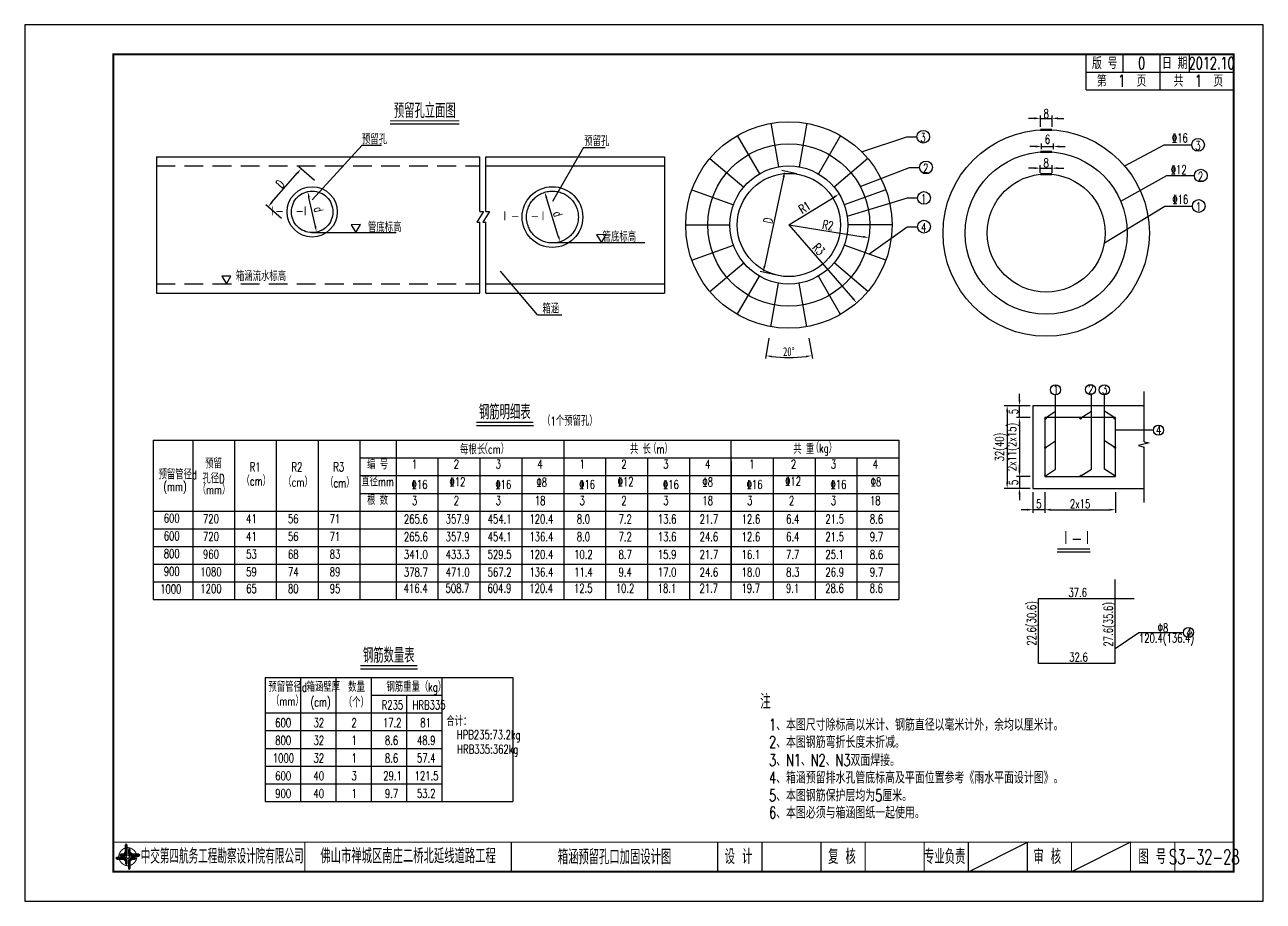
# Model space of a CAD drawing. Extents: x 5781 to 12795, y 1434 to 2653.
# Drawn here: x 12375.5 to 12795.5, y 1691.1 to 1988.1 of the extents above; entities that cross this region are included whole.
import ezdxf
from ezdxf.enums import TextEntityAlignment as Align

# ---------------------------------------------------------------- set-up
doc = ezdxf.new("R2010")
doc.units = 0
doc.header["$LTSCALE"] = 5
doc.header["$PDMODE"] = 32
doc.header["$PDSIZE"] = 0.3
doc.linetypes.add('CONTINOUS', pattern=[0])
doc.linetypes.add('DASHED', pattern=[19.05, 12.7, -6.35])
doc.layers.get('0').update_dxf_attribs({"linetype": 'CONTINUOUS'})
doc.layers.get('Defpoints').update_dxf_attribs({"linetype": 'CONTINUOUS'})
for name, color, linetype in [('BASE', 4, 'CONTINUOUS'), ('GANG_JIN', 1, 'CONTINUOUS'), ('WZ', 2, 'CONTINUOUS'), ('图框', 7, 'CONTINUOUS'), ('尺寸标注', 4, 'CONTINUOUS'), ('挡土墙', 6, 'CONTINUOUS'), ('标注说明', 2, 'CONTINUOUS'), ('辅助', 2, 'CONTINUOUS'), ('钢筋', 1, 'CONTINUOUS')]:
    doc.layers.add(name, color=color, linetype=linetype)
doc.styles.get("Standard").update_dxf_attribs({"font": 'simplex1.shx', "width": 0.7, "bigfont": 'hztxt.shx'})
doc.dimstyles.new('比例1：40', dxfattribs={"dimtxt": 3, "dimasz": 2, "dimexe": 1, "dimexo": 1, "dimgap": 0.5, "dimtad": 1, "dimlfac": 4, "dimzin": 13, "dimdsep": 46, "dimtxsty": 'Standard', "dimcen": -0.09, "dimclrd": 256, "dimclre": 256, "dimclrt": 7, "dimaunit": 1, "dimadec": 0, "dimazin": 0, "dimtfac": 0.0005, "dimtix": 1, "dimtmove": 2, "dimatfit": 3, "dimfxl": 0, "dimtolj": 1, "dimtzin": 13, "dimarcsym": 0})

# ---------------------------------------------------------------- blocks, each defined once
blk = doc.blocks.new('series')
at = {"width": 0.75}
for tag, height, p in [('页码', 4, (-35, -19)), ('图名', 5, (-220, -282)), ('图号', 5, (-20, -282))]:
    blk.add_attdef(tag, text='', height=height, dxfattribs=at).set_placement(p, align=Align.MIDDLE_CENTER)
blk = doc.blocks.new('tb')
at = {"lineweight": -3}
h = blk.add_hatch(color=256, dxfattribs=at)
h.paths.add_polyline_path([(-1.23, -0.13), (-3.78, -0.14), (-4.14, -0.41), (-1.4, -0.44), (-0.56, -1.24), (-0.54, -2.62), (-0.27, -2.2), (-0.26, -1.06)])
h.paths.add_polyline_path([(0.13, -1.08), (0.14, -3.86), (0.41, -4.26), (0.44, -1.24), (1.25, -0.43), (2.66, -0.43), (2.26, -0.16), (1.07, -0.15)])
h.paths.add_polyline_path([(1.08, 0.3), (3.62, 0.3), (4.02, 0.56), (1.25, 0.57), (0.43, 1.39), (0.43, 2.8), (0.16, 2.41), (0.15, 1.24)])
h.paths.add_polyline_path([(-0.28, 1.21), (-0.28, 3.99), (-0.56, 4.39), (-0.57, 1.41), (-1.38, 0.6), (-2.74, 0.56), (-2.33, 0.3), (-1.2, 0.29)])
for p, q in [((-0.56, 4.39), (-0.57, 1.41)), ((-1.38, 0.6), (-2.74, 0.56)), ((-0.57, 1.41), (-1.38, 0.6)), ((0.43, 2.8), (0.43, 1.39)), ((0.43, 1.39), (1.25, 0.57)), ((1.25, 0.57), (4.02, 0.56)), ((-4.14, -0.41), (-1.4, -0.44)), ((-1.4, -0.44), (-0.56, -1.24)), ((-0.56, -1.24), (-0.54, -2.62)), ((0.41, -4.26), (0.44, -1.24)), ((0.44, -1.24), (1.25, -0.43)), ((1.25, -0.43), (2.66, -0.43))]:
    blk.add_line(p, q, dxfattribs=at)
at = {"lineweight": -3, "flags": 128}
for points in [[(-0.9, 3.99), (-0.9, 1.58), (-1.53, 0.91), (-2.34, 0.91), (-2.74, 0.56), (-2.33, 0.3), (-1.2, 0.29), (-0.28, 1.21), (-0.28, 3.99), (-0.56, 4.39)], [(-0.04, 0.77), (0.68, 0.04), (-0.04, -0.69), (-0.77, 0.05)], [(3.62, 0.92), (1.43, 0.92), (0.77, 1.54), (0.77, 2.38), (0.43, 2.8), (0.16, 2.41), (0.15, 1.24), (1.08, 0.3), (3.62, 0.3), (4.02, 0.56)], [(-3.73, -0.76), (-1.54, -0.76), (-0.89, -1.39), (-0.89, -2.21), (-0.54, -2.62), (-0.27, -2.2), (-0.26, -1.06), (-1.23, -0.13), (-3.78, -0.14), (-4.14, -0.41)], [(0.75, -3.85), (0.75, -1.43), (1.4, -0.78), (2.26, -0.78), (2.66, -0.43), (2.26, -0.16), (1.07, -0.15), (0.13, -1.08), (0.14, -3.86), (0.41, -4.26)]]:
    blk.add_lwpolyline(points, close=True, dxfattribs=at)
at = {"lineweight": -3, "const_width": 0.35, "flags": 128}
for points in [[(-0.9, 3.02, 0.324167), (-3.16, -0.14)], [(2.88, 0.92, 0.324403), (-0.24, 3.15)], [(0.75, -2.86, 0.325418), (3.02, 0.26)], [(-2.98, -0.76, 0.322976), (0.14, -2.98)]]:
    blk.add_lwpolyline(points, format="xyb", dxfattribs=at)
blk = doc.blocks.new('DIM')
at = {"layer": '尺寸标注'}
blk.add_solid([(-1, -0.125), (-1, 0.125), (0, 0)], dxfattribs=at)
blk = doc.blocks.new('*D1736')
at = {"layer": 'Defpoints', "color": 0, "ltscale": 0.5}
for p in [(12634.63, 1920.25), (12657.63, 1893.87)]:
    blk.add_point(p, dxfattribs=at)
at = {"layer": '尺寸标注', "lineweight": -2, "ltscale": 0.5}
blk.add_line((12634.63, 1920.25), (12656.32, 1895.37), dxfattribs=at)
at = {"layer": '尺寸标注', "ltscale": 0.5}
blk.add_solid([(12656.57, 1895.59), (12656.07, 1895.15), (12657.63, 1893.87)], dxfattribs=at)
at = {"layer": '尺寸标注', "color": 7, "ltscale": 0.5, "insert": (12644.75, 1912.03), "char_height": 3, "attachment_point": 5, "rotation": 311.083}
blk.add_mtext('\\A1;R3', dxfattribs=at)
blk = doc.blocks.new('*D1737')
at = {"layer": 'Defpoints', "color": 0, "ltscale": 0.5}
for p in [(12634.63, 1920.25), (12661.79, 1915.92)]:
    blk.add_point(p, dxfattribs=at)
at = {"layer": '尺寸标注', "lineweight": -2, "ltscale": 0.5}
blk.add_line((12634.63, 1920.25), (12659.82, 1916.24), dxfattribs=at)
at = {"layer": '尺寸标注', "ltscale": 0.5}
blk.add_solid([(12659.87, 1916.57), (12659.76, 1915.91), (12661.79, 1915.92)], dxfattribs=at)
at = {"layer": '尺寸标注', "color": 7, "ltscale": 0.5, "insert": (12647.9, 1920.17), "char_height": 3, "attachment_point": 5, "rotation": 350.9517}
blk.add_mtext('\\A1;R2', dxfattribs=at)
blk = doc.blocks.new('*D1738')
at = {"layer": 'Defpoints', "color": 0, "ltscale": 0.5}
for p in [(12651.66, 1930.74), (12634.63, 1920.25)]:
    blk.add_point(p, dxfattribs=at)
at = {"layer": '尺寸标注', "lineweight": -2, "ltscale": 0.5}
blk.add_line((12634.63, 1920.25), (12649.96, 1929.69), dxfattribs=at)
at = {"layer": '尺寸标注', "ltscale": 0.5}
blk.add_solid([(12649.78, 1929.97), (12650.13, 1929.4), (12651.66, 1930.74)], dxfattribs=at)
at = {"layer": '尺寸标注', "color": 7, "ltscale": 0.5, "insert": (12639.99, 1926.18), "char_height": 3, "attachment_point": 5, "rotation": 31.6313}
blk.add_mtext('\\A1;R1', dxfattribs=at)
blk = doc.blocks.new('*D1739')
at = {"layer": 'Defpoints', "color": 0, "ltscale": 0.5}
for p in [(12631.16, 1900.55), (12638.11, 1900.55), (12628.56, 1885.78), (12640.71, 1885.78), (12632.02, 1875.38)]:
    blk.add_point(p, dxfattribs=at)
at = {"layer": '尺寸标注', "lineweight": -2, "ltscale": 0.5}
for p, q in [((12627.87, 1881.9), (12626.66, 1875.01)), ((12641.4, 1881.9), (12642.61, 1875.01))]:
    blk.add_line(p, q, dxfattribs=at)
blk.add_arc((12634.63, 1920.25), 44.94, 262.5502, 277.4498, dxfattribs=at)
at = {"layer": '尺寸标注', "ltscale": 0.5}
for points in [[(12628.76, 1875.36), (12628.86, 1876.02), (12626.83, 1875.99)], [(12640.41, 1876.02), (12640.51, 1875.36), (12642.44, 1875.99)]]:
    blk.add_solid(points, dxfattribs=at)
at = {"layer": '尺寸标注', "color": 7, "ltscale": 0.5, "insert": (12634.63, 1877.31), "char_height": 3, "attachment_point": 5, "rotation": 360}
blk.add_mtext('\\A1;{\\f宋体|b0|i0|c134|p2;20%%d}', dxfattribs=at)
blk = doc.blocks.new('*D1740')
at = {"layer": 'Defpoints', "color": 0, "ltscale": 0.5}
for p in [(12638.32, 1937.36), (12625.89, 1904.23), (12630.95, 1903.14)]:
    blk.add_point(p, dxfattribs=at)
at = {"layer": '尺寸标注', "lineweight": -2, "ltscale": 0.5}
for p, q in [((12632.84, 1936.49), (12626.31, 1906.19)), ((12637.34, 1937.57), (12632.28, 1938.66)), ((12629.97, 1903.35), (12624.91, 1904.44))]:
    blk.add_line(p, q, dxfattribs=at)
at = {"layer": '尺寸标注', "ltscale": 0.5}
for points in [[(12632.51, 1936.56), (12633.16, 1936.42), (12633.26, 1938.45)], [(12625.98, 1906.26), (12626.63, 1906.12), (12625.89, 1904.23)]]:
    blk.add_solid(points, dxfattribs=at)
at = {"layer": '尺寸标注', "color": 7, "ltscale": 0.5, "insert": (12627.62, 1921.76), "char_height": 3, "attachment_point": 5, "rotation": 77.8451}
blk.add_mtext('\\A1;D', dxfattribs=at)
blk = doc.blocks.new('*D1741')
at = {"layer": 'Defpoints', "color": 0, "ltscale": 0.5}
for p in [(12723.9, 1956.39), (12719.91, 1952.52), (12723.9, 1952.52)]:
    blk.add_point(p, dxfattribs=at)
at = {"layer": '尺寸标注', "lineweight": -2, "ltscale": 0.5}
for p, q in [((12719.91, 1953.52), (12719.91, 1957.39)), ((12723.9, 1953.52), (12723.9, 1957.39)), ((12717.91, 1956.39), (12715.91, 1956.39)), ((12719.91, 1956.39), (12723.9, 1956.39)), ((12725.9, 1956.39), (12727.9, 1956.39))]:
    blk.add_line(p, q, dxfattribs=at)
at = {"layer": '尺寸标注', "ltscale": 0.5}
for points in [[(12717.91, 1956.72), (12717.91, 1956.06), (12719.91, 1956.39)], [(12725.9, 1956.72), (12725.9, 1956.06), (12723.9, 1956.39)]]:
    blk.add_solid(points, dxfattribs=at)
at = {"layer": '尺寸标注', "color": 7, "ltscale": 0.5, "insert": (12721.9, 1958), "char_height": 3, "attachment_point": 5}
blk.add_mtext('\\A1;8', dxfattribs=at)
blk = doc.blocks.new('*D1742')
at = {"layer": 'Defpoints', "color": 0, "ltscale": 0.5}
for p in [(12720.34, 1944.98), (12724.33, 1946.86), (12724.33, 1944.98)]:
    blk.add_point(p, dxfattribs=at)
at = {"layer": '尺寸标注', "lineweight": -2, "ltscale": 0.5}
for p, q in [((12718.34, 1946.86), (12716.34, 1946.86)), ((12720.34, 1945.98), (12720.34, 1947.86)), ((12720.34, 1946.86), (12724.33, 1946.86)), ((12724.33, 1945.98), (12724.33, 1947.86)), ((12726.33, 1946.86), (12728.33, 1946.86))]:
    blk.add_line(p, q, dxfattribs=at)
at = {"layer": '尺寸标注', "ltscale": 0.5}
for points in [[(12718.34, 1947.19), (12718.34, 1946.53), (12720.34, 1946.86)], [(12726.33, 1947.19), (12726.33, 1946.53), (12724.33, 1946.86)]]:
    blk.add_solid(points, dxfattribs=at)
at = {"layer": '尺寸标注', "color": 7, "ltscale": 0.5, "insert": (12722.33, 1949.28), "char_height": 3, "attachment_point": 5}
blk.add_mtext('\\A1;6', dxfattribs=at)
blk = doc.blocks.new('*D1743')
at = {"layer": 'Defpoints', "color": 0, "ltscale": 0.5}
for p in [(12719.89, 1936.92), (12723.88, 1939.51), (12723.88, 1936.92)]:
    blk.add_point(p, dxfattribs=at)
at = {"layer": '尺寸标注', "lineweight": -2, "ltscale": 0.5}
for p, q in [((12719.89, 1937.92), (12719.89, 1940.51)), ((12723.88, 1937.92), (12723.88, 1940.51)), ((12717.89, 1939.51), (12715.89, 1939.51)), ((12719.89, 1939.51), (12723.88, 1939.51)), ((12725.88, 1939.51), (12727.88, 1939.51))]:
    blk.add_line(p, q, dxfattribs=at)
at = {"layer": '尺寸标注', "ltscale": 0.5}
for points in [[(12717.89, 1939.84), (12717.89, 1939.18), (12719.89, 1939.51)], [(12725.88, 1939.84), (12725.88, 1939.18), (12723.88, 1939.51)]]:
    blk.add_solid(points, dxfattribs=at)
at = {"layer": '尺寸标注', "color": 7, "ltscale": 0.5, "insert": (12721.88, 1941.31), "char_height": 3, "attachment_point": 5}
blk.add_mtext('\\A1;8', dxfattribs=at)
blk = doc.blocks.new('*D1748')
at = {"layer": 'Defpoints', "color": 0, "ltscale": 0.5}
for p in [(12717.41, 1859), (12708.66, 1831), (12717.41, 1831)]:
    blk.add_point(p, dxfattribs=at)
at = {"layer": '尺寸标注', "lineweight": -2, "ltscale": 0.5}
for p, q in [((12714.66, 1859), (12707.66, 1859)), ((12708.66, 1857), (12708.66, 1833)), ((12714.66, 1831), (12707.66, 1831))]:
    blk.add_line(p, q, dxfattribs=at)
at = {"layer": '尺寸标注', "ltscale": 0.5}
for points in [[(12708.32, 1857), (12708.99, 1857), (12708.66, 1859)], [(12708.32, 1833), (12708.99, 1833), (12708.66, 1831)]]:
    blk.add_solid(points, dxfattribs=at)
at = {"layer": '尺寸标注', "color": 7, "ltscale": 0.5, "insert": (12706.56, 1845), "char_height": 3, "attachment_point": 5, "rotation": 90}
blk.add_mtext('\\A1;32(40)', dxfattribs=at)
blk = doc.blocks.new('*D1744')
at = {"layer": 'Defpoints', "color": 0, "ltscale": 0.5}
for p in [(12717.41, 1855), (12712.84, 1835), (12717.41, 1835)]:
    blk.add_point(p, dxfattribs=at)
at = {"layer": '尺寸标注', "lineweight": -2, "ltscale": 0.5}
for p, q in [((12716.41, 1855), (12711.84, 1855)), ((12712.84, 1853), (12712.84, 1837)), ((12716.41, 1835), (12711.84, 1835))]:
    blk.add_line(p, q, dxfattribs=at)
at = {"layer": '尺寸标注', "ltscale": 0.5}
for points in [[(12712.51, 1853), (12713.18, 1853), (12712.84, 1855)], [(12712.51, 1837), (12713.18, 1837), (12712.84, 1835)]]:
    blk.add_solid(points, dxfattribs=at)
at = {"layer": '尺寸标注', "color": 7, "ltscale": 0.5, "insert": (12710.74, 1845), "char_height": 3, "attachment_point": 5, "rotation": 90}
blk.add_mtext('\\A1;2x11(2x15)', dxfattribs=at)
blk = doc.blocks.new('*D1749')
at = {"layer": 'Defpoints', "color": 0, "ltscale": 0.5}
for p in [(12717.41, 1835), (12712.84, 1831), (12717.41, 1831)]:
    blk.add_point(p, dxfattribs=at)
at = {"layer": '尺寸标注', "lineweight": -2, "ltscale": 0.5}
for p, q in [((12712.84, 1837), (12712.84, 1839)), ((12716.41, 1835), (12711.84, 1835)), ((12712.84, 1835), (12712.84, 1831)), ((12716.41, 1831), (12711.84, 1831)), ((12712.84, 1829), (12712.84, 1827))]:
    blk.add_line(p, q, dxfattribs=at)
at = {"layer": '尺寸标注', "ltscale": 0.5}
for points in [[(12712.51, 1837), (12713.18, 1837), (12712.84, 1835)], [(12712.51, 1829), (12713.18, 1829), (12712.84, 1831)]]:
    blk.add_solid(points, dxfattribs=at)
at = {"layer": '尺寸标注', "color": 7, "ltscale": 0.5, "insert": (12710.84, 1833), "char_height": 3, "attachment_point": 5, "rotation": 90}
blk.add_mtext('\\A1;5', dxfattribs=at)
blk = doc.blocks.new('*D1745')
at = {"layer": 'Defpoints', "color": 0, "ltscale": 0.5}
for p in [(12712.84, 1859), (12717.41, 1859), (12717.41, 1855)]:
    blk.add_point(p, dxfattribs=at)
at = {"layer": '尺寸标注', "lineweight": -2, "ltscale": 0.5}
for p, q in [((12712.84, 1861), (12712.84, 1863)), ((12716.41, 1859), (12711.84, 1859)), ((12712.84, 1855), (12712.84, 1859)), ((12716.41, 1855), (12711.84, 1855)), ((12712.84, 1853), (12712.84, 1851))]:
    blk.add_line(p, q, dxfattribs=at)
at = {"layer": '尺寸标注', "ltscale": 0.5}
for points in [[(12712.51, 1861), (12713.18, 1861), (12712.84, 1859)], [(12712.51, 1853), (12713.18, 1853), (12712.84, 1855)]]:
    blk.add_solid(points, dxfattribs=at)
at = {"layer": '尺寸标注', "color": 7, "ltscale": 0.5, "insert": (12710.84, 1857), "char_height": 3, "attachment_point": 5, "rotation": 90}
blk.add_mtext('\\A1;5', dxfattribs=at)
blk = doc.blocks.new('*D1750')
at = {"layer": 'Defpoints', "color": 0, "ltscale": 0.5}
for p in [(12717.41, 1831), (12721.41, 1831), (12717.41, 1823.76)]:
    blk.add_point(p, dxfattribs=at)
at = {"layer": '尺寸标注', "lineweight": -2, "ltscale": 0.5}
for p, q in [((12717.41, 1829.76), (12717.41, 1822.76)), ((12721.41, 1829.76), (12721.41, 1822.76)), ((12715.41, 1823.76), (12713.41, 1823.76)), ((12721.41, 1823.76), (12717.41, 1823.76)), ((12723.41, 1823.76), (12725.41, 1823.76))]:
    blk.add_line(p, q, dxfattribs=at)
at = {"layer": '尺寸标注', "ltscale": 0.5}
for points in [[(12715.41, 1824.09), (12715.41, 1823.43), (12717.41, 1823.76)], [(12723.41, 1824.09), (12723.41, 1823.43), (12721.41, 1823.76)]]:
    blk.add_solid(points, dxfattribs=at)
at = {"layer": '尺寸标注', "color": 7, "ltscale": 0.5, "insert": (12719.41, 1825.76), "char_height": 3, "attachment_point": 5}
blk.add_mtext('\\A1;5', dxfattribs=at)
blk = doc.blocks.new('*D1746')
at = {"layer": 'Defpoints', "color": 0, "ltscale": 0.5}
for p in [(12721.41, 1831), (12745.41, 1831), (12745.41, 1823.76)]:
    blk.add_point(p, dxfattribs=at)
at = {"layer": '尺寸标注', "lineweight": -2, "ltscale": 0.5}
for p, q in [((12721.41, 1829.76), (12721.41, 1822.76)), ((12745.41, 1829.76), (12745.41, 1822.76)), ((12723.41, 1823.76), (12743.41, 1823.76))]:
    blk.add_line(p, q, dxfattribs=at)
at = {"layer": '尺寸标注', "ltscale": 0.5}
for points in [[(12723.41, 1824.09), (12723.41, 1823.43), (12721.41, 1823.76)], [(12743.41, 1824.09), (12743.41, 1823.43), (12745.41, 1823.76)]]:
    blk.add_solid(points, dxfattribs=at)
at = {"layer": '尺寸标注', "color": 7, "ltscale": 0.5, "insert": (12733.41, 1825.76), "char_height": 3, "attachment_point": 5}
blk.add_mtext('\\A1;2x15', dxfattribs=at)
blk = doc.blocks.new('*D1751')
at = {"layer": 'Defpoints', "color": 0, "ltscale": 0.5}
for p in [(12551.85, 1931.34), (12557.03, 1914.54)]:
    blk.add_point(p, dxfattribs=at)
at = {"layer": '尺寸标注', "lineweight": -2, "ltscale": 0.5}
blk.add_line((12556.44, 1916.45), (12552.44, 1929.43), dxfattribs=at)
at = {"layer": '尺寸标注', "ltscale": 0.5}
for points in [[(12552.76, 1929.53), (12552.12, 1929.33), (12551.85, 1931.34)], [(12556.76, 1916.55), (12556.12, 1916.36), (12557.03, 1914.54)]]:
    blk.add_solid(points, dxfattribs=at)
at = {"layer": '尺寸标注', "color": 7, "ltscale": 0.5, "insert": (12556.28, 1923.99), "char_height": 3, "attachment_point": 5, "rotation": 287.1328}
blk.add_mtext('\\A1;d', dxfattribs=at)
blk = doc.blocks.new('*D1752')
at = {"layer": 'Defpoints', "color": 0, "ltscale": 0.5}
for p in [(12471.46, 1931.57), (12474.46, 1917.83)]:
    blk.add_point(p, dxfattribs=at)
at = {"layer": '尺寸标注', "lineweight": -2, "ltscale": 0.5}
blk.add_line((12474.04, 1919.78), (12471.89, 1929.62), dxfattribs=at)
at = {"layer": '尺寸标注', "ltscale": 0.5}
for points in [[(12472.21, 1929.69), (12471.56, 1929.54), (12471.46, 1931.57)], [(12474.36, 1919.86), (12473.71, 1919.71), (12474.46, 1917.83)]]:
    blk.add_solid(points, dxfattribs=at)
at = {"layer": '尺寸标注', "color": 7, "ltscale": 0.5, "insert": (12475.14, 1925.51), "char_height": 3, "attachment_point": 5, "rotation": 282.3311}
blk.add_mtext('\\A1;d', dxfattribs=at)
blk = doc.blocks.new('*D1747')
at = {"layer": 'Defpoints', "color": 0, "ltscale": 0.5}
for p in [(12469.23, 1939.28), (12478.57, 1931.13), (12467.35, 1918.27)]:
    blk.add_point(p, dxfattribs=at)
at = {"layer": '尺寸标注', "lineweight": -2, "ltscale": 0.5}
for p, q in [((12459.32, 1927.93), (12467.91, 1937.77)), ((12473.75, 1935.34), (12468.47, 1939.94)), ((12462.53, 1922.48), (12457.26, 1927.08))]:
    blk.add_line(p, q, dxfattribs=at)
at = {"layer": '尺寸标注', "ltscale": 0.5}
for points in [[(12467.66, 1937.99), (12468.16, 1937.56), (12469.23, 1939.28)], [(12459.07, 1928.15), (12459.57, 1927.71), (12458.01, 1926.43)]]:
    blk.add_solid(points, dxfattribs=at)
at = {"layer": '尺寸标注', "color": 7, "ltscale": 0.5, "insert": (12462.11, 1934.17), "char_height": 3, "attachment_point": 5, "rotation": 48.8926}
blk.add_mtext('\\A1;D', dxfattribs=at)
blk = doc.blocks.new('123')
at = {"layer": '图框'}
blk.add_lwpolyline([(6201.38, 2092.12), (6201.38, 2389.12), (5781.38, 2389.12), (5781.38, 2092.12)], close=True, dxfattribs=at)

msp = doc.modelspace()

# ---------------------------------------------------------------- hatches: boundary and pattern name
at = {"layer": '钢筋', "linetype": 'CONTINOUS'}
for points in [[(12721.9086, 1854.743, 1), (12721.4286, 1854.743, 1)], [(12733.8213, 1854.743, 1), (12733.3413, 1854.743, 1)], [(12745.3819, 1854.743, 1), (12744.9019, 1854.743, 1)], [(12721.8608, 1844.8387, 1), (12721.3808, 1844.8387, 1)], [(12745.4298, 1844.8387, 1), (12744.9498, 1844.8387, 1)], [(12721.9086, 1835.2566, 1), (12721.4286, 1835.2566, 1)], [(12733.921, 1835.2056, 1), (12733.441, 1835.2056, 1)], [(12745.3819, 1835.2566, 1), (12744.9019, 1835.2566, 1)]]:
    msp.add_hatch(color=256, dxfattribs=at).paths.add_polyline_path(points)

# ---------------------------------------------------------------- linework, layer by layer
for p, q in [((12499.4146, 1954.56), (12522.8579, 1954.56)), ((12528.6632, 1852.3471), (12547.9943, 1852.3471)), ((12725.6531, 1809.4341), (12736.7899, 1809.4341)), ((12489.3072, 1769.8951), (12508.6384, 1769.8951))]:
    msp.add_line(p, q)
at = {"color": 1}
for p, q in [((12420.1536, 1943.3788), (12529.8347, 1943.3788)), ((12420.1536, 1943.3788), (12420.1536, 1897.1288)), ((12531.864, 1943.3788), (12592.4609, 1943.3788)), ((12592.4609, 1943.3788), (12592.4609, 1897.1288)), ((12420.1536, 1897.1288), (12529.8347, 1897.1288)), ((12531.864, 1897.1288), (12592.4609, 1897.1288))]:
    msp.add_line(p, q, dxfattribs=at)
at = {"color": 1, "linetype": 'DASHED', "ltscale": 0.1}
for p, q in [((12420.1536, 1940.2538), (12529.8347, 1940.2538)), ((12420.1536, 1900.2538), (12529.8347, 1900.2538))]:
    msp.add_line(p, q, dxfattribs=at)
at = {"color": 1, "linetype": 'DASHED'}
for p, q in [((12531.864, 1940.2538), (12592.4609, 1940.2538)), ((12531.864, 1900.2538), (12592.4609, 1900.2538))]:
    msp.add_line(p, q, dxfattribs=at)
at = {"const_width": 0.4}
for points in [[(12499.4146, 1955.56), (12522.8579, 1955.56)], [(12528.6632, 1853.3471), (12547.9943, 1853.3471)], [(12725.6531, 1810.4341), (12736.7899, 1810.4341)], [(12489.3072, 1770.8951), (12508.6384, 1770.8951)]]:
    msp.add_lwpolyline(points, dxfattribs=at)
at = {"color": 1}
for centre, radius in [((12472.9617, 1924.7001), 8.5312), ((12554.4418, 1922.9423), 10.2891)]:
    msp.add_circle(centre, radius, dxfattribs=at)
at = {"layer": 'BASE', "const_width": 0.3125}
for points in [[(12460.8187, 1924.818), (12462.9429, 1924.818)], [(12467.6703, 1924.818), (12469.7945, 1924.818)], [(12540.7231, 1923.0602), (12542.8472, 1923.0602)], [(12547.4334, 1923.0602), (12549.5576, 1923.0602)]]:
    msp.add_lwpolyline(points, dxfattribs=at)
at = {"layer": 'BASE', "color": 2}
for points in [[(12489.3079, 1920.3755), (12486.2151, 1920.3248), (12487.8054, 1917.6716)], [(12572.5368, 1916.9948), (12569.444, 1916.9441), (12571.0343, 1914.291)], [(12445.4356, 1902.9577), (12442.3427, 1902.907), (12443.9331, 1900.2538)]]:
    msp.add_lwpolyline(points, close=True, dxfattribs=at)
at = {"layer": 'BASE', "color": 6, "linetype": 'DASHED'}
for centre, radius in [((12472.9617, 1924.7001), 7.0312), ((12554.4418, 1922.9423), 8.7891)]:
    msp.add_circle(centre, radius, dxfattribs=at)
at = {"layer": 'WZ', "color": 1, "linetype": 'CONTINOUS'}
for p, q in [((12419.084, 1847.3029), (12419.084, 1793.3029)), ((12419.084, 1847.3029), (12671.9336, 1847.3029)), ((12671.9336, 1847.3029), (12671.9336, 1793.3029)), ((12419.084, 1793.3029), (12671.9336, 1793.3029)), ((12456.9728, 1766.8951), (12540.9728, 1766.8951)), ((12456.9728, 1766.8951), (12456.9728, 1724.8951)), ((12540.9728, 1766.8951), (12540.9728, 1724.8951)), ((12456.9728, 1724.8951), (12540.9728, 1724.8951))]:
    msp.add_line(p, q, dxfattribs=at)
at = {"layer": 'WZ', "color": 7, "linetype": 'CONTINOUS'}
for p, q in [((12432.4444, 1847.3029), (12432.4444, 1793.3029)), ((12446.6178, 1847.3029), (12446.6178, 1793.3029)), ((12460.7913, 1847.3029), (12460.7913, 1793.3029)), ((12474.9648, 1847.3029), (12474.9648, 1793.3029)), ((12489.1383, 1847.3029), (12489.1383, 1823.3029)), ((12489.1383, 1847.3029), (12489.1383, 1793.3029)), ((12501.458, 1847.3029), (12501.458, 1793.3029)), ((12558.2832, 1847.3029), (12558.2832, 1793.3029)), ((12615.1084, 1793.3029), (12615.1084, 1847.3029)), ((12489.1383, 1841.3029), (12671.9336, 1841.3029)), ((12515.6315, 1841.3029), (12515.6315, 1793.3029)), ((12529.8513, 1841.3029), (12529.8513, 1793.3029)), ((12544.0672, 1841.3029), (12544.0672, 1793.3029)), ((12558.2832, 1840.3754), (12558.2832, 1799.3029)), ((12572.4567, 1841.3029), (12572.4567, 1793.3029)), ((12586.6764, 1841.3029), (12586.6764, 1793.3029)), ((12600.8924, 1841.3029), (12600.8924, 1793.3029)), ((12615.1084, 1840.3754), (12615.1084, 1799.3029)), ((12629.2819, 1841.3029), (12629.2819, 1793.3029)), ((12643.5016, 1841.3029), (12643.5016, 1793.3029)), ((12657.7176, 1841.3029), (12657.7176, 1793.3029)), ((12489.1383, 1835.3029), (12671.9336, 1835.3029)), ((12489.1383, 1829.3029), (12671.9336, 1829.3029)), ((12419.084, 1823.3029), (12671.9336, 1823.3029)), ((12419.084, 1823.3029), (12671.9336, 1823.3029)), ((12419.084, 1817.3029), (12671.9336, 1817.3029)), ((12419.084, 1811.3029), (12671.9336, 1811.3029)), ((12419.084, 1805.3029), (12671.9336, 1805.3029)), ((12419.084, 1799.3029), (12671.9336, 1799.3029)), ((12468.9728, 1766.8951), (12468.9728, 1724.8951)), ((12480.9728, 1766.8951), (12480.9728, 1724.8951)), ((12492.9728, 1766.8951), (12492.9728, 1724.8951)), ((12516.9728, 1766.8951), (12516.9728, 1724.8951)), ((12492.9728, 1760.8951), (12516.9728, 1760.8951)), ((12504.9728, 1760.8951), (12504.9728, 1724.8951)), ((12456.9728, 1754.8951), (12516.9728, 1754.8951)), ((12456.9728, 1748.8951), (12516.9728, 1748.8951)), ((12456.9728, 1742.8951), (12516.9728, 1742.8951)), ((12456.9728, 1736.8951), (12516.9728, 1736.8951)), ((12456.9728, 1730.8951), (12516.9728, 1730.8951))]:
    msp.add_line(p, q, dxfattribs=at)
at = {"layer": '图框'}
for p, q in [((12735.5, 1966.0925), (12735.5, 1978.0925)), ((12748, 1972.0925), (12748, 1978.0925)), ((12760.5, 1972.0925), (12760.5, 1978.0925)), ((12770.5, 1972.0925), (12770.5, 1978.0925)), ((12735.5, 1972.0925), (12785.5, 1972.0925)), ((12760.5, 1966.0925), (12760.5, 1972.0925)), ((12735.5, 1966.0925), (12785.5, 1966.0925)), ((12695.5, 1701.0925), (12715.5, 1711.0925)), ((12750.5, 1711.0925), (12730.5, 1701.0925))]:
    msp.add_line(p, q, dxfattribs=at)
for points, const_width in [([(12785.5, 1978.0925), (12405.5, 1978.0925), (12405.5, 1701.0925), (12785.5, 1701.0925), (12785.5, 1978.0925)], 0.7), ([(12405.5, 1711.0925), (12785.5, 1711.0925)], 0.4), ([(12470.5, 1711.0925), (12470.5, 1701.0925)], 0.4), ([(12540.5, 1701.0925), (12540.5, 1711.0925)], 0.4), ([(12610.5, 1701.0925), (12610.5, 1711.0925)], 0.4), ([(12625.5, 1701.0925), (12625.5, 1711.0925)], 0.4), ([(12645.5, 1701.0925), (12645.5, 1711.0925)], 0.4), ([(12660.5, 1701.0925), (12660.5, 1711.0925)], 0.4), ([(12680.5, 1701.0925), (12680.5, 1711.0925)], 0.4), ([(12680.5, 1701.0925), (12680.5, 1711.0925)], 0.4), ([(12695.5, 1701.0925), (12695.5, 1711.0925)], 0.4), ([(12715.5, 1701.0925), (12715.5, 1711.0925)], 0.4), ([(12730.5, 1701.0925), (12730.5, 1711.0925)], 0.4), ([(12750.5, 1701.0925), (12750.5, 1711.0925)], 0.4), ([(12765.5, 1701.0925), (12765.5, 1711.0925)], 0.4)]:
    msp.add_lwpolyline(points, dxfattribs=dict(at, const_width=const_width))
at = {"layer": '尺寸标注', "ltscale": 0.5}
msp.add_line((12708.6578, 1856.9998), (12708.6578, 1832.9998), dxfattribs=at)
at = {"layer": '挡土墙', "color": 3}
for p, q in [((12529.8347, 1924.8106), (12529.8347, 1943.3788)), ((12531.864, 1924.8106), (12531.864, 1943.3788)), ((12531.086, 1924.8106), (12528.772, 1921.1623)), ((12529.8347, 1924.8106), (12531.086, 1924.8106)), ((12533.1153, 1924.8106), (12530.8013, 1921.1623)), ((12531.864, 1924.8106), (12533.1153, 1924.8106)), ((12528.772, 1921.1623), (12529.8347, 1921.1623)), ((12529.8347, 1897.1288), (12529.8347, 1921.1623)), ((12530.8013, 1921.1623), (12531.864, 1921.1623)), ((12531.864, 1897.1288), (12531.864, 1921.1623))]:
    msp.add_line(p, q, dxfattribs=at)
at = {"layer": '辅助', "linetype": 'CONTINOUS'}
for p, q in [((12659.3173, 1945.0617), (12674.6331, 1950.1592)), ((12674.6331, 1950.1592), (12678.0427, 1950.1573)), ((12489.882, 1947.3283), (12472.9617, 1928.7722)), ((12489.882, 1947.3283), (12496.457, 1947.3283)), ((12565.0096, 1946.5152), (12554.4418, 1928.1575)), ((12565.0096, 1946.5152), (12572.3283, 1946.5152)), ((12748.5247, 1940.2444), (12761.9147, 1947.4192)), ((12761.9147, 1947.4192), (12771.2426, 1947.4139)), ((12658.8288, 1933.3189), (12675.5625, 1939.7457)), ((12675.5625, 1939.7457), (12678.9721, 1939.7438)), ((12747.1762, 1928.3642), (12762.8441, 1937.0057)), ((12762.8441, 1937.0057), (12772.172, 1937.0005)), ((12654.4119, 1923.2192), (12674.869, 1929.4176)), ((12674.869, 1929.4176), (12678.2786, 1929.4157)), ((12741.6331, 1914.2395), (12762.1506, 1926.6776)), ((12762.1506, 1926.6776), (12771.4785, 1926.6724)), ((12661.7937, 1910.3625), (12674.7221, 1919.6717)), ((12674.7221, 1919.6717), (12678.2786, 1919.6751)), ((12472.7643, 1917.6716), (12501.4178, 1917.6716)), ((12555.628, 1914.291), (12585.7811, 1914.291)), ((12549.3815, 1889.8524), (12536.8462, 1904.6178)), ((12549.3815, 1889.8524), (12557.6139, 1889.8524)), ((12725.1029, 1837.4628), (12725.1029, 1862.6739)), ((12737.2408, 1837.5439), (12737.2408, 1862.755)), ((12741.7077, 1837.4628), (12741.7077, 1862.6739)), ((12755.0804, 1846.8159), (12755.0804, 1863.8726)), ((12721.6109, 1854.9027), (12725.1029, 1857.1327)), ((12733.6396, 1854.8828), (12737.2408, 1857.2138)), ((12745.1996, 1854.9027), (12741.7077, 1857.1327)), ((12745.4053, 1850.7923), (12758.2421, 1850.7923)), ((12721.6234, 1844.8963), (12725.0947, 1847.1263)), ((12745.1871, 1844.8963), (12741.7159, 1847.1263)), ((12756.8575, 1846.3797), (12753.2371, 1845.5412)), ((12753.2371, 1845.5412), (12755.0804, 1844.9998)), ((12755.0804, 1846.8159), (12756.8575, 1846.3797)), ((12755.0804, 1826.2491), (12755.0804, 1844.9998)), ((12721.6316, 1835.2328), (12725.1029, 1837.4628)), ((12733.6446, 1835.2193), (12737.2408, 1837.5439)), ((12745.1789, 1835.2328), (12741.7077, 1837.4628)), ((12745.3249, 1776.7335), (12753.2956, 1782.1572)), ((12753.2956, 1782.1572), (12768.4458, 1782.1486))]:
    msp.add_line(p, q, dxfattribs=at)
at = {"layer": '辅助', "color": 7, "linetype": 'CONTINOUS'}
for p, q in [((12755.0804, 1858.9998), (12717.4053, 1858.9998)), ((12717.4053, 1858.9998), (12717.4053, 1830.9998)), ((12717.4053, 1830.9998), (12755.0804, 1830.9998))]:
    msp.add_line(p, q, dxfattribs=at)
at = {"layer": '辅助', "linetype": 'CONTINOUS', "ltscale": 0.1, "const_width": 0.8}
for points in [[(12719.909, 1952.5211), (12723.8992, 1952.5211)], [(12719.909, 1945.0211), (12723.8992, 1945.0211)], [(12719.8895, 1937.521), (12723.8797, 1937.521)]]:
    msp.add_lwpolyline(points, dxfattribs=at)
at = {"layer": '辅助', "linetype": 'CONTINOUS'}
for centre, radius in [((12680.2056, 1950.1537), 2.1629), ((12773.4054, 1947.4104), 2.1629), ((12681.135, 1939.7403), 2.1629), ((12634.6338, 1920.2479), 17.5), ((12774.3349, 1936.997), 2.1629), ((12680.4415, 1929.4121), 2.1629), ((12773.6414, 1926.6688), 2.1629), ((12680.4415, 1919.6715), 2.1629), ((12725.0493, 1864.4034), 1.7303), ((12736.9327, 1864.4576), 1.7303), ((12741.6069, 1864.4013), 1.7303), ((12759.9712, 1850.7292), 1.7303), ((12770.1761, 1782.1501), 1.7303)]:
    msp.add_circle(centre, radius, dxfattribs=at)
at = {"layer": '钢筋', "linetype": 'CONTINOUS'}
for p, q in [((12628.5561, 1954.7161), (12631.1609, 1939.944)), ((12640.7115, 1954.7161), (12638.1068, 1939.944)), ((12617.1338, 1950.5588), (12624.6338, 1937.5684)), ((12652.1338, 1950.5588), (12644.6338, 1937.5684)), ((12607.8223, 1942.7454), (12619.3129, 1933.1036)), ((12661.4454, 1942.7454), (12649.9547, 1933.1036)), ((12601.7446, 1932.2186), (12615.84, 1927.0883)), ((12667.5231, 1932.2186), (12653.4277, 1927.0883)), ((12599.6338, 1920.2479), (12614.6338, 1920.2479)), ((12669.6338, 1920.2479), (12654.6338, 1920.2479)), ((12601.7446, 1908.2772), (12615.84, 1913.4075)), ((12667.5231, 1908.2772), (12653.4277, 1913.4075)), ((12607.8223, 1897.7503), (12619.3129, 1907.3921)), ((12661.4454, 1897.7503), (12649.9547, 1907.3921)), ((12617.1338, 1889.937), (12624.6338, 1902.9274)), ((12652.1338, 1889.937), (12644.6338, 1902.9274)), ((12628.5561, 1885.7796), (12631.1609, 1900.5517)), ((12640.7115, 1885.7796), (12638.1068, 1900.5517)), ((12745.4053, 1854.9998), (12721.4053, 1854.9998)), ((12721.4053, 1854.9998), (12721.4053, 1834.9998)), ((12745.4053, 1834.9998), (12745.4053, 1854.9998)), ((12721.4053, 1834.9998), (12745.4053, 1834.9998)), ((12745.3249, 1771.6418), (12745.3249, 1800.1218)), ((12719.2449, 1771.6418), (12719.2449, 1793.7218)), ((12719.2449, 1793.7218), (12751.7249, 1793.7218)), ((12745.3249, 1771.6418), (12719.2449, 1771.6418))]:
    msp.add_line(p, q, dxfattribs=at)
for centre, radius in [((12634.6338, 1920.2479), 35), ((12721.9041, 1917.5211), 35), ((12634.6338, 1920.2479), 27.5), ((12721.9041, 1917.5211), 27.5), ((12634.6338, 1920.2479), 20), ((12721.9041, 1917.5211), 20), ((12721.6686, 1854.743), 0.24), ((12733.4611, 1854.743), 0.12), ((12733.5813, 1854.743), 0.24), ((12745.1419, 1854.743), 0.24), ((12745.1419, 1854.743), 0.12), ((12721.6208, 1844.8387), 0.24), ((12721.6208, 1844.8387), 0.12), ((12721.6208, 1844.8265), 0.12), ((12745.1898, 1844.8387), 0.24), ((12745.1898, 1844.8387), 0.12), ((12745.1898, 1844.8387), 0.12), ((12745.1898, 1844.8265), 0.12), ((12721.6686, 1835.2566), 0.24), ((12733.681, 1835.2056), 0.24), ((12745.1419, 1835.2566), 0.24), ((12721.6686, 1835.2566), 0.12), ((12733.5608, 1835.2056), 0.12), ((12733.681, 1835.2056), 0.12), ((12745.1419, 1835.2566), 0.12), ((12745.1419, 1835.2566), 0.12)]:
    msp.add_circle(centre, radius, dxfattribs=at)

# ---------------------------------------------------------------- block references
at = {"layer": '图框'}
ref = msp.add_blockref('series', (12795.5, 1988.0925), dxfattribs=at)
ref.add_attrib('页码', '第  1  页    共  1  页', dxfattribs={"layer": '0', "height": 4, "width": 0.7}).set_placement((12760.5, 1969.0925), align=Align.MIDDLE_CENTER)
ref.add_attrib('图名', '箱涵预留孔口加固设计图', dxfattribs={"layer": '0', "height": 5, "width": 0.7}).set_placement((12575.5, 1706.0925), align=Align.MIDDLE_CENTER)
ref.add_attrib('图号', 'S3-32-28', dxfattribs={"layer": '0', "height": 5, "width": 0.65}).set_placement((12775.5, 1706.0925), align=Align.MIDDLE_CENTER)
at = {"layer": '图框', "lineweight": -3}
msp.add_blockref('tb', (12410.4957, 1706.0979), dxfattribs=at)
at = {"layer": '尺寸标注'}
msp.add_blockref('123', (6594.1232, -401.0282), dxfattribs=at)
at = {"layer": '尺寸标注', "ltscale": 0.5, "xscale": 2, "yscale": 2, "zscale": 2, "rotation": 270}
msp.add_blockref('DIM', (12708.6578, 1830.9998), dxfattribs=at)

# ---------------------------------------------------------------- texts
at = {"color": 7, "width": 0.7}
msp.add_text('注', height=5, dxfattribs=at).set_placement((12624.9248, 1761.2404), align=Align.TOP_LEFT)
at = {"layer": 'BASE', "color": 2, "linetype": 'Continuous', "width": 0.7}
for p in [(12458.0287, 1923.2403), (12469.1811, 1923.2403)]:
    msp.add_text('Ⅰ', height=3, dxfattribs=at).set_placement(p)
at = {"layer": 'GANG_JIN', "color": 7, "width": 0.7}
for s, p in [('预留孔立面图', (12500.6508, 1956.5007)), ('钢筋明细表', (12529.5361, 1854.3483)), ('Ⅰ-Ⅰ', (12726.7882, 1811.6606)), ('钢筋数量表', (12490.1802, 1771.8963))]:
    msp.add_text(s, height=5, dxfattribs=at).set_placement(p)
at = {"layer": 'WZ', "color": 7, "linetype": 'CONTINOUS', "width": 0.7}
for s, p in [('预留孔', (12489.8572, 1947.6678)), ('预留孔', (12565.2316, 1947.0222)), ('3', (12679.2171, 1948.3933)), ('%%13216', (12764.5097, 1948.2321)), ('3', (12772.417, 1945.65)), ('2', (12680.1465, 1937.9799)), ('%%13212', (12764.1443, 1937.4952)), ('2', (12773.3464, 1935.2366)), ('1', (12679.453, 1927.6518)), ('%%13216', (12764.6809, 1927.4258)), ('1', (12772.6529, 1924.9084)), ('管底标高', (12491.8905, 1917.8843)), ('4', (12679.453, 1917.9112)), (' 管底标高', (12570.0286, 1914.6157)), ('箱涵流水标高', (12447.105, 1901.2789)), ('箱涵', (12551.0474, 1890.2652)), ('1', (12724.2586, 1862.9951)), ('2', (12736.142, 1863.0493)), ('3', (12740.8161, 1862.9929)), (' （1个预留孔）', (12549.5193, 1852.2538)), ('4', (12759.1805, 1849.3209)), ('每根长', (12523.1174, 1842.5617)), ('（cm）', (12529.7426, 1842.7784)), ('共 长', (12580.7464, 1842.6892)), ('（m）', (12586.909, 1842.7961)), ('共 重', (12636.1112, 1842.6801)), ('（kg）', (12642.0613, 1843.1081)), ('预留管径d', (12420.8518, 1834.1042)), ('(mm)', (12422.5011, 1830.0879)), ('%%13216', (12506.6699, 1830.8185)), ('%%13216', (12535.1056, 1830.8185)), ('%%13216', (12563.495, 1830.8185)), ('%%13216', (12591.9308, 1830.8185)), ('%%13216', (12620.3202, 1830.8185)), ('%%13216', (12648.756, 1830.8185)), ('37.6', (12729.4419, 1794.1932)), ('%%1318', (12759.688, 1782.1985)), ('120.4(136.4)', (12753.359, 1778.7631)), ('4', (12769.3854, 1780.6521)), ('32.6', (12729.7094, 1772.3166)), ('预留管径d', (12458.1466, 1762.0932)), ('箱涵壁厚', (12471.0668, 1762.0932)), ('数量', (12485.172, 1762.0932)), ('钢筋重量（kg）', (12498.1539, 1762.1406)), ('（mm）', (12459.0241, 1757.3645)), ('(cm)', (12472.4069, 1757.1015)), ('（个）', (12483.7042, 1756.8823)), ('R235', (12496.5573, 1756.0932)), ('HRB335', (12507.0187, 1756.0932)), ('600', (12460.4463, 1750.0932)), ('32', (12473.4142, 1750.0932)), ('2', (12486.2977, 1750.0932)), ('17.2', (12496.949, 1750.0932)), ('81', (12509.6169, 1750.0932)), ('合计：', (12518.455, 1750.4802)), ('HPB235:73.2kg', (12522.0267, 1746.0089)), ('800', (12460.4463, 1744.0932)), ('32', (12473.4142, 1744.0932)), ('1', (12486.2977, 1744.0932)), ('8.6', (12497.6332, 1744.0932)), ('48.9', (12508.4974, 1744.0932)), ('HRB335:362kg', (12522.1566, 1741.0959)), ('1000', (12459.6239, 1738.0932)), ('32', (12473.4142, 1738.0932)), ('1', (12486.2977, 1738.0932)), ('8.6', (12497.6332, 1738.0932)), ('57.4', (12508.4974, 1738.0932)), ('600', (12460.4463, 1732.0932)), ('40', (12473.4142, 1732.0932)), ('3', (12486.2977, 1732.0932)), ('29.1', (12497.0734, 1732.0932)), ('121.5', (12507.6977, 1732.0932)), ('900', (12460.4463, 1726.0932)), ('40', (12473.4142, 1726.0932)), ('1', (12486.2977, 1726.0932)), ('9.7', (12497.6332, 1726.0932)), ('53.2', (12508.4974, 1726.0932))]:
    msp.add_text(s, height=3, dxfattribs=at).set_placement(p)
for s, p in [('预留', (12439.5171, 1836.8912)), ('R1', (12453.6165, 1835.868)), ('R2', (12467.79, 1835.868)), ('R3', (12481.9635, 1835.868)), ('编 号', (12495.1522, 1836.6102)), ('1', (12507.7115, 1836.8066)), ('2', (12521.885, 1836.8066)), ('3', (12536.1048, 1836.8066)), ('4', (12550.2783, 1836.8066)), ('1', (12564.5367, 1836.8066)), ('2', (12578.7102, 1836.8066)), ('3', (12592.93, 1836.8066)), ('4', (12607.1035, 1836.8066)), ('1', (12622.052, 1836.8066)), ('2', (12636.2255, 1836.8066)), ('3', (12649.7552, 1836.8066)), ('4', (12663.9287, 1836.8066)), ('孔径D', (12439.5145, 1831.8575)), ('（mm）', (12439.6818, 1828.0877)), ('（cm）', (12454.0016, 1831.0467)), ('（cm）', (12468.1751, 1830.6931)), ('（cm）', (12482.3485, 1830.423)), ('直径mm', (12495.1522, 1830.8503)), ('%%13212', (12522.2347, 1830.7881)), ('%%1318', (12550.8242, 1830.6818)), ('%%13212', (12579.2655, 1830.8957)), ('%%1318', (12607.1035, 1830.7441)), ('%%13212', (12636.0532, 1831.0311)), ('%%1318', (12664.1581, 1830.825)), ('根 数', (12495.1522, 1824.5083)), ('3', (12507.7115, 1824.4553)), ('2', (12521.885, 1824.4553)), ('3', (12536.1048, 1824.4553)), ('18', (12550.2783, 1824.4553)), ('3', (12564.5367, 1824.4553)), ('2', (12578.7102, 1824.4553)), ('3', (12592.93, 1824.4553)), ('18', (12607.1035, 1824.4553)), ('3', (12621.3619, 1824.4553)), ('2', (12635.5354, 1824.4553)), ('3', (12649.7552, 1824.4553)), ('18', (12663.9287, 1824.4553)), ('600', (12425.3395, 1818.4756)), ('720', (12438.6485, 1818.2892)), ('41', (12452.3801, 1818.2892)), ('56', (12466.5536, 1818.2892)), ('71', (12480.727, 1818.2892)), ('265.6', (12508.1307, 1818.2012)), ('357.9', (12522.3042, 1818.2012)), ('454.1', (12536.5239, 1818.2012)), ('120.4', (12550.6974, 1818.2012)), ('8.0', (12564.9559, 1818.2012)), ('7.2', (12579.1294, 1818.2012)), ('13.6', (12593.3491, 1818.2012)), ('21.7', (12607.5226, 1818.2012)), ('12.6', (12621.7811, 1818.2012)), ('6.4', (12635.9545, 1818.2012)), ('21.5', (12650.1743, 1818.2012)), ('8.6', (12664.3478, 1818.2012)), ('800', (12425.3395, 1806.4756)), ('960', (12438.6485, 1806.2892)), ('53', (12452.3801, 1806.2892)), ('68', (12466.5536, 1806.2892)), ('83', (12480.727, 1806.2892)), ('341.0', (12508.1307, 1806.2012)), ('433.3', (12522.3042, 1806.2012)), ('529.5', (12536.5239, 1806.2012)), ('120.4', (12550.6974, 1806.2012)), ('10.2', (12564.9559, 1806.2012)), ('8.7', (12579.1294, 1806.2012)), ('15.9', (12593.3491, 1806.2012)), ('21.7', (12607.5226, 1806.2012)), ('16.1', (12621.7811, 1806.2012)), ('7.7', (12635.9545, 1806.2012)), ('25.1', (12650.1743, 1806.2012)), ('8.6', (12664.3478, 1806.2012)), ('1000', (12425.008, 1794.4912)), ('1200', (12438.6485, 1794.6271)), ('65', (12452.3801, 1794.6271)), ('80', (12466.5536, 1794.6271)), ('95', (12480.727, 1794.6271)), ('416.4', (12508.0785, 1794.7462)), ('508.7', (12522.252, 1794.7462)), ('604.9', (12536.4717, 1794.7462)), ('120.4', (12550.6452, 1794.7462)), ('12.5', (12564.9037, 1794.7462)), ('10.2', (12579.0772, 1794.7462)), ('18.1', (12593.2969, 1794.7462)), ('21.7', (12607.4704, 1794.7462)), ('19.7', (12621.7289, 1794.7462)), ('9.1', (12635.9024, 1794.7462)), ('28.6', (12650.1221, 1794.7462)), ('8.6', (12664.2956, 1794.7462))]:
    msp.add_text(s, height=3, dxfattribs=at).set_placement(p, align=Align.BOTTOM_CENTER)
at = {"layer": 'WZ', "color": 5, "linetype": 'CONTINOUS', "width": 0.7}
for s, p in [('600', (12425.3395, 1812.4756)), ('720', (12438.6485, 1812.2892)), ('41', (12452.3801, 1812.2892)), ('56', (12466.5536, 1812.2892)), ('71', (12480.727, 1812.2892)), ('265.6', (12508.1307, 1812.2012)), ('357.9', (12522.3042, 1812.2012)), ('454.1', (12536.5239, 1812.2012)), ('136.4', (12550.6974, 1812.2012)), ('8.0', (12564.9559, 1812.2012)), ('7.2', (12579.1294, 1812.2012)), ('13.6', (12593.3491, 1812.2012)), ('24.6', (12607.5226, 1812.2012)), ('12.6', (12621.7811, 1812.2012)), ('6.4', (12635.9545, 1812.2012)), ('21.5', (12650.1743, 1812.2012)), ('9.7', (12664.3478, 1812.2012)), ('900', (12425.3395, 1800.4756)), ('1080', (12438.6485, 1800.2892)), ('59', (12452.3801, 1800.2892)), ('74', (12466.5536, 1800.2892)), ('89', (12480.727, 1800.2892)), ('378.7', (12508.1307, 1800.2012)), ('471.0', (12522.3042, 1800.2012)), ('567.2', (12536.5239, 1800.2012)), ('136.4', (12550.6974, 1800.2012)), ('11.4', (12564.9559, 1800.2012)), ('9.4', (12579.1294, 1800.2012)), ('17.0', (12593.3491, 1800.2012)), ('24.6', (12607.5226, 1800.2012)), ('18.0', (12621.7811, 1800.2012)), ('8.3', (12635.9545, 1800.2012)), ('26.9', (12650.1743, 1800.2012)), ('9.7', (12664.3478, 1800.2012))]:
    msp.add_text(s, height=3, dxfattribs=at).set_placement(p, align=Align.BOTTOM_CENTER)
at = {"layer": 'WZ', "color": 7, "linetype": 'CONTINOUS', "width": 0.7}
for s, p in [('22.6(30.6)', (12718.442, 1777.6783)), ('27.6(35.6)', (12744.4556, 1777.3789))]:
    msp.add_text(s, height=3, rotation=90, dxfattribs=at).set_placement(p)
at = {"layer": '图框'}
for s, height, width, p in [('版 号', 4, 0.7, (12741.75, 1975.0925)), ('0', 4, 0.7, (12754.25, 1975.0925)), ('日 期', 4, 0.7, (12765.5, 1975.0925)), ('2012.10', 4, 0.7, (12778, 1975.0925)), ('中交第四航务工程勘察设计院有限公司', 5, 0.65, (12442.4308, 1706.341)), ('佛山市禅城区南庄二桥北延线道路工程', 5, 0.7, (12505.5, 1706.4072)), ('设 计', 5, 0.7, (12617.5447, 1706.1871)), ('复 核', 5, 0.7, (12652.6395, 1706.1871)), ('专业负责', 5, 0.7, (12687.4902, 1706.1871)), ('审 核', 5, 0.7, (12722.264, 1706.1871)), ('图 号', 5, 0.7, (12757.8832, 1706.1871))]:
    msp.add_text(s, height=height, dxfattribs=dict(at, width=width)).set_placement(p, align=Align.MIDDLE_CENTER)
at = {"layer": '尺寸标注', "color": 0, "linetype": 'Continuous', "width": 0.7}
for s, p in [('1、本图尺寸除标高以米计、钢筋直径以毫米计外，余均以厘米计。', (12627.9055, 1750.8875)), ('2、本图钢筋弯折长度未折减。', (12627.9055, 1745.0322)), ('3、N1、N2、N3双面焊接。', (12627.9055, 1738.8938)), ('4、箱涵预留排水孔管底标高及平面位置参考《雨水平面设计图》。', (12627.9055, 1732.9655)), ('5、本图钢筋保护层均为5厘米。', (12627.9055, 1726.925)), ('6、本图必须与箱涵图纸一起使用。', (12627.9055, 1721.1057))]:
    msp.add_text(s, height=4, dxfattribs=at).set_placement(p, align=Align.MIDDLE_LEFT)
at = {"layer": '标注说明', "width": 0.7}
for p in [(12536.9015, 1921.4825), (12549.8468, 1921.4825)]:
    msp.add_text('Ⅰ', height=3, dxfattribs=at).set_placement(p)

# ---------------------------------------------------------------- dimensions: what is measured, and where the dimension line sits
at = {"layer": '尺寸标注', "ltscale": 0.5}
for base, p1, p2, text, picture, middle in [((12723.8992, 1956.3894), (12719.909, 1952.5211), (12723.8992, 1952.5211), '8', '*D1741', (12721.9041, 1958.0037)), ((12724.3293, 1946.8613), (12720.339, 1944.9765), (12724.3293, 1944.9765), '6', '*D1742', (12722.3342, 1949.2848)), ((12723.8797, 1939.5099), (12719.8895, 1936.9189), (12723.8797, 1936.9189), '8', '*D1743', (12721.8846, 1941.3051))]:
    dim = msp.add_linear_dim(base=base, p1=p1, p2=p2, text=text, dimstyle='比例1：40', dxfattribs=at)
    dim.commit()
    dim.dimension.update_dxf_attribs({"geometry": picture, "text_midpoint": middle, "dimtype": 160})
for p1, p2, distance, picture, middle in [((12467.3526, 1918.272), (12478.5707, 1931.1282), 12.4011, '*D1747', (12462.1108, 1934.1684)), ((12638.3185, 1937.3556), (12630.9491, 1903.1402), -5.1783, '*D1740', (12627.6165, 1921.7593))]:
    dim = msp.add_aligned_dim(p1=p1, p2=p2, distance=distance, text='D', dimstyle='比例1：40', dxfattribs=at)
    dim.commit()
    dim.dimension.update_dxf_attribs({"geometry": picture, "text_midpoint": middle})
for p1, p2, picture, middle in [((12474.4633, 1917.8311), (12471.4601, 1931.5691), '*D1752', (12475.1449, 1925.5052)), ((12557.0309, 1914.5433), (12551.8526, 1931.3413), '*D1751', (12556.2825, 1923.9923))]:
    dim = msp.add_diameter_dim_2p(p1=p1, p2=p2, text='d', dimstyle='比例1：40', dxfattribs=at)
    dim.commit()
    dim.dimension.update_dxf_attribs({"geometry": picture, "text_midpoint": middle, "dimtype": 163})
for mpoint, text, picture, middle in [((12651.6626, 1930.7369), 'R1', '*D1738', (12639.9891, 1926.1776)), ((12661.7916, 1915.923), 'R2', '*D1737', (12647.9029, 1920.1681)), ((12657.6341, 1893.8663), 'R3', '*D1736', (12644.7515, 1912.032))]:
    dim = msp.add_radius_dim(center=(12634.6338, 1920.2479), mpoint=mpoint, text=text, dimstyle='比例1：40', dxfattribs=at)
    dim.commit()
    dim.dimension.update_dxf_attribs({"geometry": picture, "text_midpoint": middle, "dimtype": 164})
dim = msp.add_angular_dim_2l(base=(12632.0209, 1875.385), line1=((12640.7115, 1885.7796), (12638.1068, 1900.5517)), line2=((12628.5561, 1885.7796), (12631.1609, 1900.5517)), text='{\\f宋体|b0|i0|c134|p2;20%%d}', dimstyle='比例1：40', dxfattribs=at)
dim.commit()
dim.dimension.update_dxf_attribs({"geometry": '*D1739', "text_midpoint": (12634.6338, 1877.3089)})
for base, p1, p2, text, picture, middle in [((12712.8432, 1858.9998), (12717.4053, 1854.9998), (12717.4053, 1858.9998), '5', '*D1745', (12710.8432, 1856.9998)), ((12708.6578, 1830.9998), (12717.4053, 1858.9998), (12717.4053, 1830.9998), '32(40)', '*D1748', (12706.5578, 1844.9998)), ((12712.8432, 1834.9998), (12717.4053, 1854.9998), (12717.4053, 1834.9998), '2x11(2x15)', '*D1744', (12710.7432, 1844.9998)), ((12712.8432, 1830.9998), (12717.4053, 1834.9998), (12717.4053, 1830.9998), '5', '*D1749', (12710.8432, 1832.9998))]:
    dim = msp.add_linear_dim(base=base, p1=p1, p2=p2, angle=90, text=text, dimstyle='比例1：40', dxfattribs=at)
    dim.commit()
    dim.dimension.update_dxf_attribs({"geometry": picture, "text_midpoint": middle})
for base, p2, text, picture, middle in [((12717.4053, 1823.7606), (12717.4053, 1830.9998), '5', '*D1750', (12719.4053, 1825.7606)), ((12745.4053, 1823.7606), (12745.4053, 1830.9998), '2x15', '*D1746', (12733.4053, 1825.7606))]:
    dim = msp.add_linear_dim(base=base, p1=(12721.4053, 1830.9998), p2=p2, text=text, dimstyle='比例1：40', dxfattribs=at)
    dim.commit()
    dim.dimension.update_dxf_attribs({"geometry": picture, "text_midpoint": middle})

doc.saveas('drawing.dxf')
